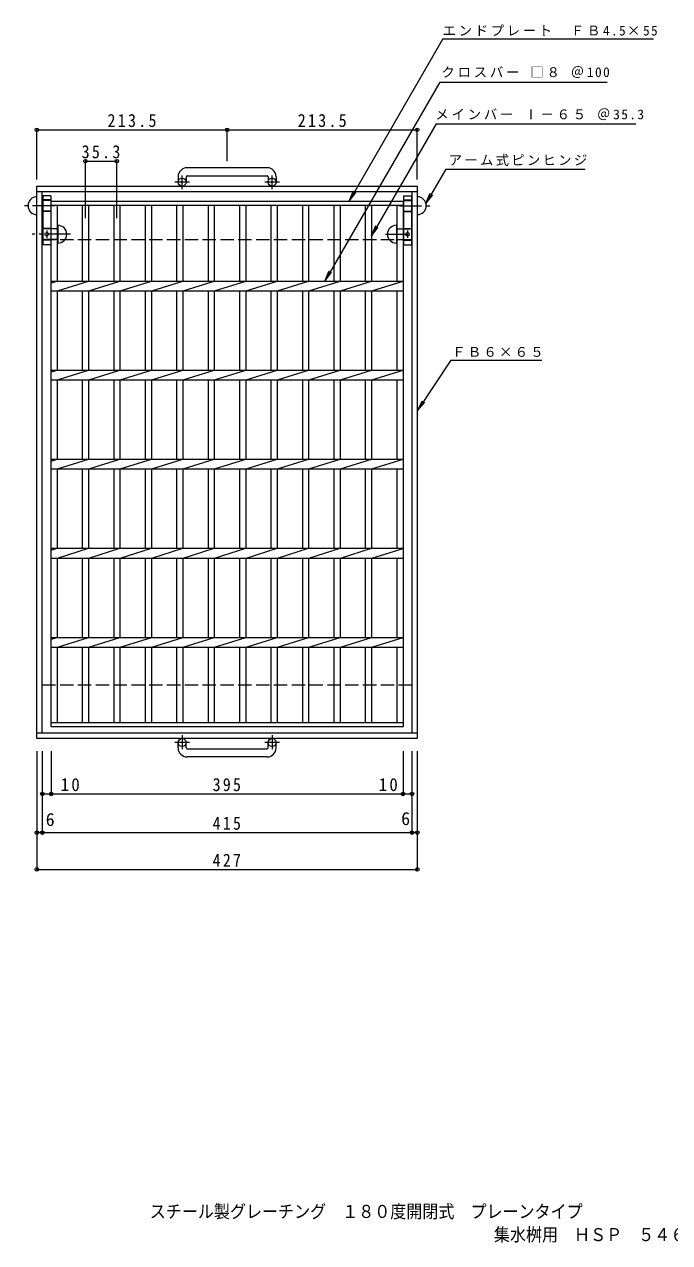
# Model space of a CAD drawing. Units: millimetres, scale not verified. Extents: x -567 to 866, y -688 to 680.
# Drawn here: x -567 to 157, y -688 to 680 of the extents above; entities that cross this region are included whole.
import ezdxf
from ezdxf.enums import TextEntityAlignment as Align

# ---------------------------------------------------------------- set-up
doc = ezdxf.new("R2010")
doc.units = ezdxf.units.MM
doc.header["$LTSCALE"] = 5
doc.header["$PDMODE"] = 32
doc.header["$PDSIZE"] = 4
doc.linetypes.add('CHAIN1', pattern=[8, 5, -1, 1, -1])
doc.linetypes.add('DASHED3', pattern=[4, 3, -1])
for name, color, linetype, lineweight in [('B-1', 2, 'Continuous', 9), ('B-2', 3, 'Continuous', 9), ('B-4', 7, 'Continuous', 9), ('B-5', 7, 'Continuous', 9), ('B-8', 3, 'Continuous', 9)]:
    doc.layers.add(name, color=color, linetype=linetype, lineweight=lineweight)
doc.layers.add('F-5_F-5ﾚｲﾔ', color=2, linetype='Continuous')
doc.styles.add('ＭＳ ゴシック', font='')
doc.styles.get('ＭＳ ゴシック').set_extended_font_data('MS Gothic')

msp = doc.modelspace()

# ---------------------------------------------------------------- linework, layer by layer
at = {"layer": 'B-1'}
for p, q in [((-394.405, 508.891), (-394.405, 502.791)), ((-385.406, 508.891), (-385.406, 502.791)), ((-294.406, 518.891), (-384.405, 518.891)), ((-384.405, 509.891), (-294.405, 509.891)), ((-293.405, 508.891), (-293.405, 502.791)), ((-284.405, 508.891), (-284.405, 502.791)), ((-552.905, 498.291), (-125.905, 498.291)), ((-552.905, -121.709), (-552.905, 498.291)), ((-552.905, 492.291), (-125.905, 492.291)), ((-546.905, -115.709), (-546.905, 492.291)), ((-131.905, 492.291), (-131.905, -115.709)), ((-125.905, 498.291), (-125.905, -121.709)), ((-125.905, -115.709), (-552.905, -115.709)), ((-125.905, -121.709), (-552.905, -121.709)), ((-394.405, -132.309), (-394.405, -126.209)), ((-385.406, -132.309), (-385.406, -126.209)), ((-384.405, -133.309), (-294.405, -133.309)), ((-293.405, -132.309), (-293.405, -126.209)), ((-284.405, -132.309), (-284.405, -126.209)), ((-294.406, -142.31), (-384.405, -142.31))]:
    msp.add_line(p, q, dxfattribs=at)
at = {"layer": 'B-1', "linetype": 'CHAIN1'}
for p, q in [((-389.905, 494.683), (-389.905, 510.281)), ((-288.905, 494.683), (-288.905, 510.281)), ((-381.743, 502.791), (-398.15, 502.791)), ((-280.743, 502.791), (-297.149, 502.791)), ((-389.905, -118.102), (-389.905, -133.699)), ((-288.905, -118.102), (-288.905, -133.699)), ((-381.743, -126.209), (-398.15, -126.209)), ((-280.743, -126.209), (-297.149, -126.209))]:
    msp.add_line(p, q, dxfattribs=at)
at = {"layer": 'B-1', "linetype": 'DASHED3'}
for p, q in [((-546.905, 438.291), (-131.905, 438.291)), ((-131.905, -61.709), (-546.905, -61.709))]:
    msp.add_line(p, q, dxfattribs=at)
at = {"layer": 'B-1'}
for centre in [(-389.905, 502.791), (-288.906, 502.791), (-389.905, -126.209), (-288.906, -126.209)]:
    msp.add_circle(centre, 4.5, dxfattribs=at)
for centre, radius, start, end in [((-384.405, 508.891), 10, 90, 180), ((-384.405, 508.891), 1, 90, 180), ((-294.406, 508.891), 10, 0, 90), ((-294.405, 508.891), 1, 0, 90), ((-384.405, -132.309), 10, 180, 270), ((-384.405, -132.309), 1, 180, 270), ((-294.406, -132.309), 10, 270, 0), ((-294.405, -132.309), 1, 270, 0)]:
    msp.add_arc(centre, radius, start, end, dxfattribs=at)
at = {"layer": 'B-2'}
for p, q in [((-536.905, 481.291), (-141.905, 481.291)), ((-536.905, -108.709), (-536.905, 481.291)), ((-141.905, 481.291), (-141.905, -108.709)), ((-536.905, 476.791), (-141.905, 476.791)), ((-529.905, 391.791), (-529.905, 476.791)), ((-502.005, 476.791), (-502.005, 391.791)), ((-495.005, 476.791), (-495.005, 391.791)), ((-466.705, 476.791), (-466.705, 391.791)), ((-459.705, 476.791), (-459.705, 391.791)), ((-431.405, 476.791), (-431.405, 391.791)), ((-424.405, 476.791), (-424.405, 391.791)), ((-396.105, 476.791), (-396.105, 391.791)), ((-389.105, 476.791), (-389.105, 391.791)), ((-360.805, 476.791), (-360.805, 391.791)), ((-353.805, 476.791), (-353.805, 391.791)), ((-325.505, 476.791), (-325.505, 391.791)), ((-318.505, 476.791), (-318.505, 391.791)), ((-290.204, 476.791), (-290.204, 391.791)), ((-283.204, 476.791), (-283.204, 391.791)), ((-254.904, 476.791), (-254.904, 391.791)), ((-247.904, 476.791), (-247.904, 391.791)), ((-219.604, 476.791), (-219.604, 391.791)), ((-212.604, 476.791), (-212.604, 391.791)), ((-184.304, 476.791), (-184.304, 391.791)), ((-177.304, 476.791), (-177.304, 391.791)), ((-148.906, 476.791), (-148.906, 391.791)), ((-536.905, 389.71), (-530.305, 391.791)), ((-536.905, 391.791), (-141.905, 391.791)), ((-529.905, 380.792), (-495.005, 391.791)), ((-494.605, 380.792), (-459.705, 391.791)), ((-459.305, 380.792), (-424.405, 391.791)), ((-424.005, 380.792), (-389.105, 391.791)), ((-388.705, 380.792), (-353.805, 391.791)), ((-353.405, 380.792), (-318.505, 391.791)), ((-318.105, 380.792), (-283.205, 391.791)), ((-282.805, 380.792), (-247.905, 391.791)), ((-247.504, 380.792), (-212.605, 391.791)), ((-212.204, 380.792), (-177.304, 391.791)), ((-176.904, 380.792), (-141.905, 391.665)), ((-536.905, 380.792), (-141.905, 380.792)), ((-529.905, 291.791), (-529.905, 380.792)), ((-502.005, 380.792), (-502.005, 291.791)), ((-495.005, 380.792), (-495.005, 291.791)), ((-466.705, 380.792), (-466.705, 291.791)), ((-459.705, 380.792), (-459.705, 291.791)), ((-431.405, 380.792), (-431.405, 291.791)), ((-424.405, 380.792), (-424.405, 291.791)), ((-396.105, 380.792), (-396.105, 291.791)), ((-389.105, 380.792), (-389.105, 291.791)), ((-360.805, 380.792), (-360.805, 291.791)), ((-353.805, 380.792), (-353.805, 291.791)), ((-325.505, 380.792), (-325.505, 291.791)), ((-318.505, 380.792), (-318.505, 291.791)), ((-290.204, 380.792), (-290.204, 291.791)), ((-283.204, 380.792), (-283.204, 291.791)), ((-254.904, 380.792), (-254.904, 291.791)), ((-247.904, 380.792), (-247.904, 291.791)), ((-219.604, 380.792), (-219.604, 291.791)), ((-212.604, 380.792), (-212.604, 291.791)), ((-184.304, 380.792), (-184.304, 291.791)), ((-177.304, 380.792), (-177.304, 291.791)), ((-148.906, 380.792), (-148.906, 291.791)), ((-536.905, 289.71), (-530.305, 291.791)), ((-536.905, 291.791), (-141.905, 291.791)), ((-529.905, 280.792), (-495.005, 291.791)), ((-494.605, 280.792), (-459.705, 291.791)), ((-459.305, 280.792), (-424.405, 291.791)), ((-424.005, 280.792), (-389.105, 291.791)), ((-388.705, 280.792), (-353.805, 291.791)), ((-353.405, 280.792), (-318.505, 291.791)), ((-318.105, 280.792), (-283.205, 291.791)), ((-282.805, 280.792), (-247.905, 291.791)), ((-247.504, 280.792), (-212.605, 291.791)), ((-212.204, 280.792), (-177.304, 291.791)), ((-176.904, 280.792), (-141.905, 291.665)), ((-536.905, 280.792), (-141.905, 280.792)), ((-529.905, 191.791), (-529.905, 280.792)), ((-502.005, 280.792), (-502.005, 191.791)), ((-495.005, 280.792), (-495.005, 191.791)), ((-466.705, 280.792), (-466.705, 191.791)), ((-459.705, 280.792), (-459.705, 191.791)), ((-431.405, 280.792), (-431.405, 191.791)), ((-424.405, 280.792), (-424.405, 191.791)), ((-396.105, 280.792), (-396.105, 191.791)), ((-389.105, 280.792), (-389.105, 191.791)), ((-360.805, 280.792), (-360.805, 191.791)), ((-353.805, 280.792), (-353.805, 191.791)), ((-325.505, 280.792), (-325.505, 191.791)), ((-318.505, 280.792), (-318.505, 191.791)), ((-290.204, 280.792), (-290.204, 191.791)), ((-283.204, 280.792), (-283.204, 191.791)), ((-254.904, 280.792), (-254.904, 191.791)), ((-247.904, 280.792), (-247.904, 191.791)), ((-219.604, 280.792), (-219.604, 191.791)), ((-212.604, 280.792), (-212.604, 191.791)), ((-184.304, 280.792), (-184.304, 191.791)), ((-177.304, 280.792), (-177.304, 191.791)), ((-148.906, 280.792), (-148.906, 191.791)), ((-536.905, 189.71), (-530.305, 191.791)), ((-536.905, 191.791), (-141.905, 191.791)), ((-529.905, 180.792), (-495.005, 191.791)), ((-494.605, 180.792), (-459.705, 191.791)), ((-459.305, 180.792), (-424.405, 191.791)), ((-424.005, 180.792), (-389.105, 191.791)), ((-388.705, 180.792), (-353.805, 191.791)), ((-353.405, 180.792), (-318.505, 191.791)), ((-318.105, 180.792), (-283.205, 191.791)), ((-282.805, 180.792), (-247.905, 191.791)), ((-247.504, 180.792), (-212.605, 191.791)), ((-212.204, 180.792), (-177.304, 191.791)), ((-176.904, 180.792), (-141.905, 191.665)), ((-536.905, 180.792), (-141.905, 180.792)), ((-529.905, 91.791), (-529.905, 180.792)), ((-502.005, 180.792), (-502.005, 91.791)), ((-495.005, 180.792), (-495.005, 91.791)), ((-466.705, 180.792), (-466.705, 91.791)), ((-459.705, 180.792), (-459.705, 91.791)), ((-431.405, 180.792), (-431.405, 91.791)), ((-424.405, 180.792), (-424.405, 91.791)), ((-396.105, 180.792), (-396.105, 91.791)), ((-389.105, 180.792), (-389.105, 91.791)), ((-360.805, 180.792), (-360.805, 91.791)), ((-353.805, 180.792), (-353.805, 91.791)), ((-325.505, 180.792), (-325.505, 91.791)), ((-318.505, 180.792), (-318.505, 91.791)), ((-290.204, 180.792), (-290.204, 91.791)), ((-283.204, 180.792), (-283.204, 91.791)), ((-254.904, 180.792), (-254.904, 91.791)), ((-247.904, 180.792), (-247.904, 91.791)), ((-219.604, 180.792), (-219.604, 91.791)), ((-212.604, 180.792), (-212.604, 91.791)), ((-184.304, 180.792), (-184.304, 91.791)), ((-177.304, 180.792), (-177.304, 91.791)), ((-148.906, 180.792), (-148.906, 91.791)), ((-536.905, 89.71), (-530.305, 91.791)), ((-536.905, 91.791), (-141.905, 91.791)), ((-529.905, 80.792), (-495.005, 91.791)), ((-494.605, 80.792), (-459.705, 91.791)), ((-459.305, 80.792), (-424.405, 91.791)), ((-424.005, 80.792), (-389.105, 91.791)), ((-388.705, 80.792), (-353.805, 91.791)), ((-353.405, 80.792), (-318.505, 91.791)), ((-318.105, 80.792), (-283.205, 91.791)), ((-282.805, 80.792), (-247.905, 91.791)), ((-247.504, 80.792), (-212.605, 91.791)), ((-212.204, 80.792), (-177.304, 91.791)), ((-176.904, 80.792), (-141.905, 91.665)), ((-536.905, 80.792), (-141.905, 80.792)), ((-529.905, -8.209), (-529.905, 80.792)), ((-502.005, 80.792), (-502.005, -8.209)), ((-495.005, 80.792), (-495.005, -8.209)), ((-466.705, 80.792), (-466.705, -8.209)), ((-459.705, 80.792), (-459.705, -8.209)), ((-431.405, 80.792), (-431.405, -8.209)), ((-424.405, 80.792), (-424.405, -8.209)), ((-396.105, 80.792), (-396.105, -8.209)), ((-389.105, 80.792), (-389.105, -8.209)), ((-360.805, 80.792), (-360.805, -8.209)), ((-353.805, 80.792), (-353.805, -8.209)), ((-325.505, 80.792), (-325.505, -8.209)), ((-318.505, 80.792), (-318.505, -8.209)), ((-290.204, 80.792), (-290.204, -8.209)), ((-283.204, 80.792), (-283.204, -8.209)), ((-254.904, 80.792), (-254.904, -8.209)), ((-247.904, 80.792), (-247.904, -8.209)), ((-219.604, 80.792), (-219.604, -8.209)), ((-212.604, 80.792), (-212.604, -8.209)), ((-184.304, 80.792), (-184.304, -8.209)), ((-177.304, 80.792), (-177.304, -8.209)), ((-148.906, 80.792), (-148.906, -8.209)), ((-536.905, -10.29), (-530.305, -8.209)), ((-536.905, -8.21), (-141.905, -8.21)), ((-529.905, -19.209), (-495.005, -8.209)), ((-494.605, -19.209), (-459.705, -8.209)), ((-459.305, -19.209), (-424.405, -8.209)), ((-424.005, -19.209), (-389.105, -8.209)), ((-388.705, -19.209), (-353.805, -8.209)), ((-353.405, -19.209), (-318.505, -8.209)), ((-318.105, -19.209), (-283.205, -8.209)), ((-282.805, -19.209), (-247.905, -8.209)), ((-247.504, -19.209), (-212.605, -8.209)), ((-212.204, -19.209), (-177.304, -8.209)), ((-176.904, -19.209), (-141.905, -8.335)), ((-536.905, -19.209), (-141.905, -19.209)), ((-529.905, -104.21), (-529.905, -19.209)), ((-502.005, -19.209), (-502.005, -104.21)), ((-495.005, -19.209), (-495.005, -104.21)), ((-466.705, -19.209), (-466.705, -104.21)), ((-459.705, -19.209), (-459.705, -104.21)), ((-431.405, -19.209), (-431.405, -104.21)), ((-424.405, -19.209), (-424.405, -104.21)), ((-396.105, -19.209), (-396.105, -104.21)), ((-389.105, -19.209), (-389.105, -104.21)), ((-360.805, -19.209), (-360.805, -104.21)), ((-353.805, -19.209), (-353.805, -104.21)), ((-325.505, -19.209), (-325.505, -104.21)), ((-318.505, -19.209), (-318.505, -104.21)), ((-290.204, -19.209), (-290.204, -104.21)), ((-283.204, -19.209), (-283.204, -104.21)), ((-254.904, -19.209), (-254.904, -104.21)), ((-247.904, -19.209), (-247.904, -104.21)), ((-219.604, -19.209), (-219.604, -104.21)), ((-212.604, -19.209), (-212.604, -104.21)), ((-184.304, -19.209), (-184.304, -104.21)), ((-177.304, -19.209), (-177.304, -104.21)), ((-148.906, -19.209), (-148.906, -104.21)), ((-141.905, -104.21), (-536.905, -104.21)), ((-141.905, -108.709), (-536.905, -108.709))]:
    msp.add_line(p, q, dxfattribs=at)
at = {"layer": 'B-4'}
for p, q in [((-552.905, 505.791), (-552.905, 562.945)), ((-552.905, 561.445), (-280.905, 561.445)), ((-339.405, 526.391), (-339.405, 562.945)), ((-280.905, 561.445), (-125.905, 561.445)), ((-125.905, 505.791), (-125.905, 562.945)), ((-498.505, 462.257), (-498.505, 527.847)), ((-498.505, 526.347), (-463.205, 526.347)), ((-463.205, 462.257), (-463.205, 527.847)), ((-552.905, -136), (-552.905, -270.172)), ((-546.905, -136), (-546.905, -228.857)), ((-536.905, -136), (-536.905, -185.491)), ((-141.906, -136), (-141.906, -185.491)), ((-131.905, -136), (-131.905, -228.857)), ((-125.905, -136), (-125.905, -270.172)), ((-546.905, -183.991), (-534.405, -183.991)), ((-534.405, -183.991), (-144.406, -183.991)), ((-144.406, -183.991), (-131.905, -183.991)), ((-552.905, -268.672), (-125.905, -268.672))]:
    msp.add_line(p, q, dxfattribs=at)
msp.add_lwpolyline([(-552.905, -227.357), (-546.905, -227.357), (-131.905, -227.357), (-125.905, -227.357)], dxfattribs=at)
for p in [(-552.905, 561.445), (-339.405, 561.445), (-125.905, 561.445), (-498.505, 526.347), (-463.205, 526.347), (-546.905, -183.991), (-536.905, -183.991), (-141.906, -183.991), (-131.905, -183.991), (-552.905, -227.357), (-546.905, -227.357), (-131.905, -227.357), (-125.905, -227.357), (-552.905, -268.672), (-125.905, -268.672)]:
    msp.add_point(p, dxfattribs=at)
at = {"layer": 'B-5'}
for p, q in [((-97.173, 663.593), (139.213, 663.593)), ((-100.797, 615.121), (87.164, 615.121)), ((-104.588, 568.369), (119.543, 568.369)), ((-94.057, 517.144), (62.532, 517.144)), ((-202.425, 481.291), (-194.816, 491.208)), ((-116.216, 478.763), (-108.606, 488.68)), ((-177.304, 442.421), (-169.694, 452.338)), ((-229.736, 391.791), (-222.127, 401.708)), ((-88.228, 302.899), (13.99, 302.899)), ((-125.682, 246.28), (-117.416, 255.657))]:
    msp.add_line(p, q, dxfattribs=at)
for points in [[(-97.173, 663.593), (-202.425, 481.291), (-197.642, 492.839)], [(-100.797, 615.121), (-229.736, 391.791), (-224.953, 403.34)], [(-104.588, 568.369), (-177.304, 442.421), (-172.52, 453.97)], [(-94.057, 517.144), (-116.216, 478.763), (-111.432, 490.311)], [(-88.228, 302.899), (-125.682, 246.28), (-120.125, 257.477)]]:
    msp.add_lwpolyline(points, dxfattribs=at)
at = {"layer": 'B-8'}
for p, q in [((-546.405, 482.291), (-546.905, 482.291)), ((-537.405, 487.291), (-537.405, 432.291)), ((-141.405, 487.291), (-141.405, 432.291)), ((-132.405, 482.291), (-131.905, 482.291)), ((-546.405, 470.291), (-546.905, 470.291)), ((-132.405, 470.291), (-131.905, 470.291)), ((-529.405, 454.291), (-529.405, 434.291)), ((-149.405, 454.291), (-149.405, 434.291)), ((-537.405, 432.291), (-546.405, 432.291)), ((-141.405, 432.291), (-132.405, 432.291))]:
    msp.add_line(p, q, dxfattribs=at)
at = {"layer": 'B-8', "linetype": 'DASHED3'}
for p, q in [((-537.405, 482.791), (-546.405, 482.791)), ((-537.405, 482.291), (-546.405, 482.291)), ((-141.405, 482.791), (-132.405, 482.791)), ((-141.405, 482.291), (-132.405, 482.291)), ((-537.405, 470.291), (-546.405, 470.291)), ((-537.405, 469.791), (-546.405, 469.791)), ((-141.405, 470.291), (-132.405, 470.291)), ((-141.405, 469.791), (-132.405, 469.791)), ((-537.405, 450.791), (-546.405, 450.791)), ((-529.405, 450.291), (-546.405, 450.291)), ((-529.405, 438.291), (-546.405, 438.291)), ((-537.405, 437.791), (-546.405, 437.791)), ((-149.405, 450.291), (-132.405, 450.291)), ((-149.405, 438.291), (-132.405, 438.291)), ((-141.405, 450.791), (-132.405, 450.791)), ((-141.405, 437.791), (-132.405, 437.791))]:
    msp.add_line(p, q, dxfattribs=at)
at = {"layer": 'B-8', "linetype": 'CHAIN1'}
for p, q in [((-532.746, 476.291), (-566.998, 476.291)), ((-146.065, 476.291), (-111.813, 476.291)), ((-515.337, 444.291), (-558.146, 444.291)), ((-541.905, 448.3), (-541.905, 440.119)), ((-161.474, 444.291), (-131.905, 444.291)), ((-136.905, 448.3), (-136.905, 440.119))]:
    msp.add_line(p, q, dxfattribs=at)
at = {"layer": 'B-8'}
for points in [[(-537.405, 487.291), (-546.405, 487.291), (-546.405, 432.291)], [(-141.405, 487.291), (-132.405, 487.291), (-132.405, 432.291)]]:
    msp.add_lwpolyline(points, dxfattribs=at)
for centre in [(-541.905, 444.291), (-136.905, 444.291)]:
    msp.add_circle(centre, 2, dxfattribs=at)
for centre, start, end in [((-552.905, 476.291), 90, 270), ((-125.905, 476.291), 270, 90), ((-529.405, 444.291), 270, 90), ((-149.405, 444.291), 90, 270)]:
    msp.add_arc(centre, 10, start, end, dxfattribs=at)

# ---------------------------------------------------------------- texts
at = {"layer": 'B-4', "color": 2, "style": 'ＭＳ ゴシック'}
for p in [(-144.01, -223.352), (-543.021, -224.33)]:
    msp.add_text('6', height=14.66, dxfattribs=at).set_placement(p, align=Align.BOTTOM_LEFT)
at = {"layer": 'B-4', "color": 2, "char_height": 14.66, "attachment_point": 7, "style": 'ＭＳ ゴシック'}
for s, insert in [('\\T1.28;\\W0.9;213.5', (-473.655, 564.445)), ('\\T1.28;\\W0.9;213.5', (-260.155, 564.445)), ('\\T1.28;\\W0.9;35.3', (-502.73, 529.347)), ('\\T1.27;\\W0.95;10', (-526.319, -180.991)), ('\\T1.27;\\W0.9;395', (-355.655, -180.991)), ('\\T1.27;\\W0.95;10', (-169.306, -180.991)), ('\\T1.27;\\W0.9;415', (-355.655, -224.357)), ('\\T1.27;\\W0.9;427', (-355.655, -265.672))]:
    msp.add_mtext(s, dxfattribs=dict(at, insert=insert))
at = {"layer": 'B-5', "char_height": 11, "attachment_point": 7, "style": 'ＭＳ ゴシック'}
for s, insert in [('\\T1.2;エンドプレート\u3000ＦＢ4.5×55', (-97.519, 666.732)), ('\\T1.21;クロスバー\\~□８\\~＠100', (-98.843, 619.652)), ('\\T1.21;メインバー\\~Ⅰ－６５\\~＠35.3', (-105.694, 572.295)), ('\\T1.17;アーム式ピンヒンジ', (-90.663, 520.762)), ('\\T1.17;ＦＢ６×６５', (-86.814, 306.532))]:
    msp.add_mtext(s, dxfattribs=dict(at, insert=insert))
at = {"layer": 'F-5_F-5ﾚｲﾔ', "style": 'ＭＳ ゴシック', "width": 0.9}
for s, p in [('スチール製グレーチング\u3000１８０度開閉式\u3000プレーンタイプ', (-426.188, -664.293)), ('集水桝用\u3000ＨＳＰ\u3000５４６５', (-39.905, -690.26))]:
    msp.add_text(s, height=14.66, dxfattribs=at).set_placement(p, align=Align.BOTTOM_LEFT)

doc.saveas('drawing.dxf')
